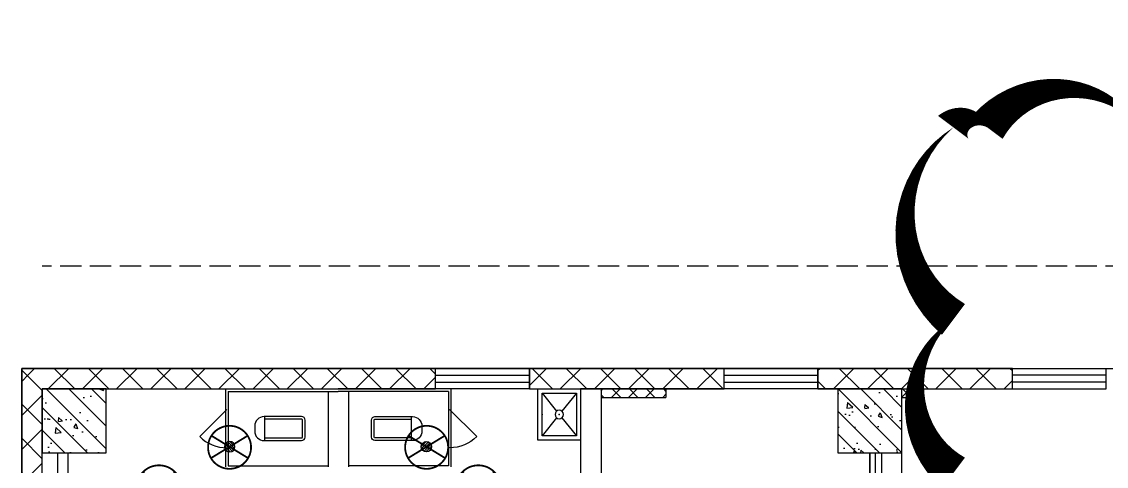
# Model space of a CAD drawing. Header units: millimetres. Extents: x -633009578 to 5705885, y -633235091 to 2571734.
# Drawn here: x 2777580 to 2790290, y 2194928 to 2200137 of the extents above; entities that cross this region are included whole.
import ezdxf

# ---------------------------------------------------------------- set-up
doc = ezdxf.new("R2010")
doc.units = ezdxf.units.MM
doc.header["$LTSCALE"] = 1000
doc.header["$MEASUREMENT"] = 0
doc.linetypes.add('DASH', pattern=[0.35, 0.25, -0.1])
doc.layers.get('0').update_dxf_attribs({"color": 9})
for name, color, linetype in [('3T_WOOD', 21, 'Continuous'), ('A-COLUM(柱)', 255, 'Continuous'), ('A-F-AREA(计算)', 5, 'Continuous'), ('A-HATH(填充)', 8, 'Continuous'), ('A-LVTY(厨卫)', 8, 'Continuous'), ('A-ST-O(室外)', 54, 'Continuous'), ('A-STAR(楼梯)', 51, 'Continuous'), ('A-WALL(墙)', 255, 'Continuous'), ('A-WINDOW（窗）', 4, 'Continuous'), ('DIM_MODI', 6, 'Continuous'), ('WALL', 9, 'Continuous'), ('设备-动力', 3, 'Continuous'), ('设备-照明', 3, 'Continuous')]:
    doc.layers.add(name, color=color, linetype=linetype)
doc.styles.add('IDQSTYLE', font='simhei.ttf', dxfattribs={"width": 0.707, "bigfont": 'hztxt.shx'})
pattern_1 = [(45, (-1310457.920547368, -13.22285339003429), (-100.0001016555733, 100.0001016555733), []), (135, (-1310457.920547368, -13.22285339003429), (-100.0001016555733, -100.0001016555733), [])]
pattern_2 = [(45, (-1310357.920547368, -13.22285339003429), (-200.0002033111466, 200.0002033111467), []), (135, (-1310357.920547368, -13.22285339003429), (-200.0002033111467, -200.0002033111466), [])]

# ---------------------------------------------------------------- blocks, each defined once
blk = doc.blocks.new('_LV6')
for p, q in [((-139.7834388052397, -340), (-139.7834388052361, -779.6564289797607)), ((-109.7834388052433, -340), (-109.7834388052397, -769.6564289797607)), ((99.78343880523971, -300), (-99.78343880523971, -300)), ((99.78343880524335, -330), (-99.78343880524335, -330)), ((109.7834388052433, -769.6564289797607), (109.7834388052433, -340)), ((139.7834388052433, -779.6564289797607), (139.7834388052397, -340)), ((139.7834388052433, -769.6564289797607), (-139.7834388052397, -769.6564289797607)), ((-29.78343880523607, -889.6564289797607), (29.78343880524335, -889.6564289797607))]:
    blk.add_line(p, q)
for centre, radius, start, end in [((-99.78343880523971, -340), 40, 90, 180.0000000000002), ((-99.78343880524335, -340), 10, 90, 180.0000000000002), ((99.78343880523971, -340), 40, 2.398081733190338e-13, 90), ((99.78343880524335, -340), 10, 0, 90), ((-29.78343880523607, -779.6564289797607), 110, 180, 270), ((29.78343880524335, -779.6564289797607), 110, 270, 0)]:
    blk.add_arc(centre, radius, start, end)
blk = doc.blocks.new('$lvtry$00000191')
at = {"color": 0}
for p, q in [((-250, -50, 1e-08), (-39.04344047215272, -218.7652476222793, 1e-08)), ((39.04344047215272, -218.7652476222793, 1e-08), (250, -50, 1e-08)), ((-250, -450, 1e-08), (-39.04344047215272, -281.2347523777207, 1e-08)), ((39.04344047215272, -281.2347523777244, 1e-08), (250, -450, 1e-08))]:
    blk.add_line(p, q, dxfattribs=at)
at = {"color": 0, "elevation": 1e-08}
for points in [[(300, -500), (300, 0), (-300, 0), (-300, -500)], [(250, -450), (250, -50), (-250, -50), (-250, -450)]]:
    blk.add_lwpolyline(points, close=True, dxfattribs=at)
at = {"color": 0}
blk.add_circle((0, -250, 1e-08), 50, dxfattribs=at)
for p in [(0, -50, 1e-08), (0, -250, 1e-08)]:
    blk.add_point(p, dxfattribs=at)
blk = doc.blocks.new('$DorLib2D$00000114')
at = {"color": 0}
blk.add_line((0.4999999999999964, 3.552713678800501e-15), (-0.2071067811864751, 0.7071067811864857), dxfattribs=at)
blk.add_arc((0.5000000000013856, -1.154631945610163e-12), 1.000000000001696, 135, 180, dxfattribs=at)
blk = doc.blocks.new('$TCHSYS$WIN2D')
for p, q in [((-0.5, 0.5), (0.5, 0.5)), ((-0.5, 0.5), (-0.4999999999999999, -0.5)), ((0.5, 0.5), (0.4999999999999998, -0.5)), ((0.5, 0.1666666666666666), (-0.5, 0.1666666666666666)), ((0.5, -0.1666666666666667), (-0.5, -0.1666666666666667)), ((-0.4999999999999999, -0.5), (0.5, -0.5))]:
    blk.add_line(p, q)
blk = doc.blocks.new('_FZH')
h = blk.add_hatch()
h.set_pattern_fill('钢筋混凝土', color=256, scale=0.1, style=0)
h.set_pattern_definition([(45, (0, 0), (-0.1767766952966369, 0.1767766952966369), []), (50, (0, 0), (0.7172601826007535, -0.06275213498259512), [0.07500000000000001, -0.8250000000000001]), (355, (0, 0), (-0.138751333613, 0.7521921337000119), [0.06, -0.66]), (100.4514, (0.05977168000000001, -0.00522934), (0.5785093817140216, 0.6894395420609536), [0.06374019, -0.701142112]), (46.1842, (0, 0.2), (1.067241048625645, -0.1655190143290181), [0.1125, -1.2375]), (96.6356, (0.088936745, 0.186206693), (0.9346627055487033, 0.9741178709004418), [0.095610288, -1.051713]), (351.1842, (0, 0.2), (0.9346619451336272, 0.9741186009253247), [0.09000000000000001, -0.9900000000000001]), (21, (0.1, 0.15), (0.5969070521184617, -0.4026188906653388), [0.07500000000000001, -0.8250000000000001]), (326, (0.1, 0.15), (0.2433153319215824, 0.7251500450468529), [0.06, -0.66]), (71.4514, (0.149742233, 0.116448394), (0.84022262858149, 0.3225304967099524), [0.06374019, -0.701142112]), (37.50000000000001, (0, 0), (0.01215985531729062, 0.3328938538313115), [0, -0.652, 0, -0.67, 0, -0.6625000000000001]), (7.499999999999999, (0, 0), (0.2630695374421486, 0.3944117118823603), [0, -0.382, 0, -0.637, 0, -0.2525]), (-32.5, (-0.223, 0), (0.533822436172409, -0.02255487173437976), [0, -0.25, 0, -0.78, 0, -1.035]), (-42.5, (-0.323, 0), (0.5831861693423862, 0.1001049823323177), [0, -0.325, 0, -0.518, 0, -0.735])])
h.paths.add_polyline_path([(-0.5, -0.5), (0.5, -0.5), (0.5, 0.5), (-0.5, 0.5)])
blk.add_lwpolyline([(-0.5, -0.5), (0.5, -0.5), (0.5, 0.5), (-0.5, 0.5)], close=True)
blk = doc.blocks.new('9-29-1')
at = {"layer": 'A-HATH(填充)'}
h = blk.add_hatch(dxfattribs=at)
h.set_pattern_fill('多孔材料', color=256, scale=100, style=0)
h.set_pattern_definition(pattern_2)
h.paths.add_polyline_path([(1121940.598288351, 1517857.113137865), (1126550.598289098, 1517857.113137865), (1126550.598289098, 1518097.11313787), (1121700.598288358, 1518097.113137865)])
h = blk.add_hatch(dxfattribs=at)
h.set_pattern_fill('多孔材料', color=256, scale=100, style=0)
h.set_pattern_definition(pattern_2)
h.paths.add_polyline_path([(1121700.598288358, 1518097.113137865), (1121700.598288357, 1513917.11313599), (1121940.59828835, 1513917.11313599), (1121940.598288351, 1517857.113137865)])
h = blk.add_hatch(dxfattribs=at)
h.set_pattern_fill('多孔材料', color=256, scale=100, style=0)
h.set_pattern_definition(pattern_2)
h.paths.add_polyline_path([(1127650.598289098, 1517857.113137865), (1129930.598288589, 1517857.113137865), (1129930.598288589, 1518097.113137871), (1127650.598289098, 1518097.113137871)])
h = blk.add_hatch(dxfattribs=at)
h.set_pattern_fill('多孔材料', color=256, scale=100, style=0)
h.set_pattern_definition(pattern_2)
h.paths.add_polyline_path([(1131030.59828859, 1517857.113137865), (1133310.598287572, 1517857.113137865), (1133310.598287572, 1518097.113137871), (1131030.598288589, 1518097.113137871)])
h = blk.add_hatch(dxfattribs=at)
h.set_pattern_fill('多孔材料', color=256, scale=50, style=0)
h.set_pattern_definition(pattern_1)
h.paths.add_polyline_path([(1128490.598288779, 1517757.113137975), (1129250.59828886, 1517757.113137975), (1129250.59828886, 1517857.113137975), (1128490.598288779, 1517857.113137975)])
h = blk.add_hatch(dxfattribs=at)
h.set_pattern_fill('多孔材料', color=256, scale=50, style=0)
h.set_pattern_definition(pattern_1)
h.paths.add_polyline_path([(1132015.598288779, 1517757.113138122), (1132265.598288357, 1517757.113138122), (1132265.598288357, 1517857.113138122), (1132015.598288779, 1517857.113138122)])
at = {"layer": 'A-F-AREA(计算)'}
blk.add_lwpolyline([(1121700.598288358, 1518097.113137865), (1255980.598288358, 1518097.113137865), (1255980.598288358, 1382017.113137865), (1121700.598288358, 1382017.113137865)], close=True, dxfattribs=at)
at = {"layer": 'A-LVTY(厨卫)'}
for p, q in [((1124090.59828858, 1517857.113137702), (1124090.598288263, 1516942.113137861)), ((1124090.59828858, 1517857.113137702), (1125410.598288357, 1517857.113137866)), ((1126730.598288666, 1517857.113137746), (1125410.598288357, 1517857.113137866)), ((1126730.598288666, 1517857.113137746), (1126730.598288447, 1516942.113137861)), ((1124120.598288037, 1517827.113138078), (1124120.598288041, 1516957.113137944)), ((1124120.598288037, 1517827.113138078), (1125410.598288357, 1517827.113137866)), ((1126700.598288124, 1517827.113137749), (1125410.598288357, 1517827.113137866)), ((1126700.598288124, 1517827.113137749), (1126700.598288121, 1516957.113137811)), ((1124120.598288041, 1516957.113137944), (1125290.598288352, 1516957.113137949)), ((1126700.598288121, 1516957.113137811), (1125530.598288352, 1516957.113137815))]:
    blk.add_line(p, q, dxfattribs=at)
at = {"layer": 'A-ST-O(室外)', "linetype": 'DASH'}
blk.add_lwpolyline([(1195550.59805314, 1519297.113111295), (1121940.598288341, 1519297.113137868)], dxfattribs=at)
at = {"layer": 'A-STAR(楼梯)'}
for p, q in [((1131265.598288569, 1517857.113137899), (1128490.598288357, 1517857.113137866)), ((1128490.598288357, 1517857.113137866), (1128490.598288357, 1514037.113137866)), ((1131640.598288357, 1514037.113137866), (1131640.598288273, 1517107.113138146))]:
    blk.add_line(p, q, dxfattribs=at)
for points in [[(1131640.598288354, 1517107.113137866), (1131640.59828867, 1511547.113137805), (1131775.598288342, 1511547.113137804)], [(1131700.598288354, 1517107.113137866), (1131700.598288666, 1511607.113137805), (1131775.598288342, 1511607.113137804)]]:
    blk.add_lwpolyline(points, dxfattribs=at)
at = {"layer": 'A-WALL(墙)'}
for p, q in [((1128250.598288357, 1517857.113137719), (1128250.598288336, 1513277.113137887)), ((1128490.598288357, 1517857.113137719), (1128250.598288357, 1517857.113137719)), ((1128490.598288779, 1517857.113137975), (1129250.59828886, 1517857.113137975)), ((1128490.598288779, 1517857.113137975), (1128490.598288779, 1517757.113137975)), ((1128490.598288357, 1517857.113137719), (1128490.598288357, 1513157.113137866)), ((1129250.59828886, 1517857.113137975), (1129250.59828886, 1517757.113137975)), ((1132015.598288779, 1517857.113138122), (1132265.598288357, 1517857.113138122)), ((1132265.598288357, 1517857.113138122), (1132265.598288357, 1517757.113138122)), ((1125290.598288352, 1517827.113137753), (1125290.598288357, 1516942.113137866)), ((1125530.598288352, 1517827.113137753), (1125530.598288357, 1516942.113137866)), ((1128490.598288779, 1517757.113137975), (1129250.59828886, 1517757.113137975)), ((1132015.598288779, 1517757.113138122), (1132265.598288357, 1517757.113138122)), ((1122120.596974948, 1517107.113137866), (1122120.596974952, 1514727.113136513)), ((1122240.596974948, 1517107.113137866), (1122240.596974953, 1514607.113139848)), ((1131775.598288301, 1517107.113138146), (1131775.598288349, 1510732.11313798)), ((1132015.598288361, 1510732.113137983), (1132015.598288279, 1517107.113138146))]:
    blk.add_line(p, q, dxfattribs=at)
at = {"layer": 'DIM_MODI'}
blk.add_lwpolyline([(1143665.156910568, 1520921.590503409, 0, 450, 0.5), (1141265.156910568, 1520921.590503409, 0, 450, 0.5), (1137215.156910568, 1520921.590503409, 0, 450, 0.5), (1134815.156910568, 1520921.590503409, 0, 450, 0.5), (1133015.156910568, 1520921.590503409, 0, 450, 0.5), (1132619.169688425, 1520921.590503409, 0, 450, 0.5), (1132619.169688425, 1518671.590503409, 0, 450, 0.5), (1132619.169688425, 1516871.590503409, 0, 450, 0.5), (1132619.169688425, 1515371.590503409, 0, 450, 0.5), (1132619.169688425, 1511771.590503409, 0, 450, 0.5), (1132619.169688425, 1508171.590503409, 0, 450, 0.5), (1132619.169688425, 1506371.590503409, 0, 450, 0.5), (1132619.169688425, 1502955.070589236, 0, 450, 0.5), (1134569.169688425, 1502955.070589236, 0, 450, 0.5), (1137719.169688425, 1502955.070589236, 0, 450, 0.5), (1140869.169688425, 1502955.070589236, 0, 450, 0.5), (1144469.169688425, 1502955.070589236, 0, 450, 0.5)], format="xyseb", dxfattribs=at)
at = {"layer": 'WALL'}
for p, q in [((1126550.598289098, 1518097.11313787), (1121700.598288358, 1518097.113137865)), ((1121700.598288358, 1518097.113137865), (1121700.598288357, 1513917.11313599)), ((1126550.598289098, 1517857.113137865), (1126550.598289098, 1518097.11313787)), ((1129930.598288589, 1518097.113137871), (1127650.598289098, 1518097.113137871)), ((1127650.598289098, 1518097.113137871), (1127650.598289098, 1517857.113137865)), ((1129930.598288589, 1517857.113137865), (1129930.598288589, 1518097.113137871)), ((1133310.598287572, 1518097.113137871), (1131030.598288589, 1518097.113137871)), ((1131030.598288589, 1518097.113137871), (1131030.59828859, 1517857.113137865)), ((1133310.598287572, 1517857.113137865), (1133310.598287572, 1518097.113137871)), ((1121940.598288351, 1517857.113137865), (1126550.598289098, 1517857.113137865)), ((1121940.59828835, 1513917.11313599), (1121940.598288351, 1517857.113137865)), ((1127650.598289098, 1517857.113137865), (1129930.598288589, 1517857.113137865)), ((1131030.59828859, 1517857.113137865), (1133310.598287572, 1517857.113137865))]:
    blk.add_line(p, q, dxfattribs=at)
at = {"layer": 'A-COLUM(柱)', "xscale": 750, "yscale": 750, "zscale": 750, "rotation": 270}
for p in [(1122315.598288357, 1517482.113137866), (1131640.598288357, 1517482.113137866)]:
    blk.add_blockref('_FZH', p, dxfattribs=at)
at = {"layer": 'A-LVTY(厨卫)', "xscale": -1}
for name, p, rotation in [('$lvtry$00000191', (1127750.598288357, 1517557.113137719, -1e-08), 89.99999999999999), ('_LV6', (1125500.597305405, 1517392.113137966), 90.00000000000006)]:
    blk.add_blockref(name, p, dxfattribs=dict(at, rotation=rotation))
at = {"layer": 'A-LVTY(厨卫)', "yscale": 450, "zscale": 100}
for p, xscale, rotation in [((1124105.598288258, 1517392.113137862), 450, 89.99999999978503), ((1126715.598288452, 1517392.113137862), -450, 269.999999999785)]:
    blk.add_blockref('$DorLib2D$00000114', p, dxfattribs=dict(at, xscale=xscale, rotation=rotation))
at = {"layer": 'A-LVTY(厨卫)', "rotation": 269.9999999999999}
blk.add_blockref('_LV6', (1125320.599271304, 1517392.113137966), dxfattribs=at)
at = {"layer": 'A-WINDOW（窗）', "extrusion": (0, 0, -1), "xscale": -1100, "yscale": 240, "zscale": 1100, "rotation": 180}
for p in [(-1127100.598288995, 1517977.113137866), (-1130480.598288254, 1517977.113137866)]:
    blk.add_blockref('$TCHSYS$WIN2D', p, dxfattribs=at)
at = {"layer": 'A-WINDOW（窗）', "xscale": -1100, "yscale": 240, "zscale": 1100, "rotation": 180}
blk.add_blockref('$TCHSYS$WIN2D', (1133860.598287514, 1517977.113137866), dxfattribs=at)
blk = doc.blocks.new('*X150')
at = {"color": 0, "linetype": 'Continuous'}
for p, q in [((279.9420860686181, 223.0907008612197), (280.8979156011271, 224.0465303937287)), ((279.9854805002326, 222.8512525803596), (281.1373638819872, 224.0031359621142)), ((279.9868669209781, 223.4183244260543), (280.5702920362925, 224.0017495413687)), ((280.0743412491943, 222.6572706168466), (281.3313458455001, 223.9142752131524)), ((280.1974871625503, 222.497573817728), (281.4910426446187, 223.7911292997965)), ((280.3519451819565, 222.3691891246596), (281.6194273376872, 223.6366712803903)), ((280.539796743254, 222.2741979734825), (281.7144184888643, 223.4488197190928)), ((280.7702917107533, 222.2218502285072), (281.7667662338396, 223.2183247515934)), ((281.0759642864814, 222.2446800917606), (281.7439363705861, 222.9126521758653))]:
    blk.add_line(p, q, dxfattribs=at)
blk = doc.blocks.new('HC000061')
at = {"color": 0, "linetype": 'Continuous'}
for p, q in [((-0.655530613370388, 0.6381189538353738), (-1.771203499631326, 1.764323712616999)), ((1.767766952962234, 1.767766952962347), (0.6468833682913555, 0.6468833682914692)), ((-0.6554506590218239, -0.6382010795241513), (-1.771171542393972, -1.764355793885329)), ((0.6468833682801005, -0.6468833682798731), (1.767766952964394, -1.767766952964166))]:
    blk.add_line(p, q, dxfattribs=at)
at = {"color": 0, "linetype": 'Continuous', "const_width": 0.2}
blk.add_lwpolyline([(1.767766952966383, -1.767766952966212, 0.1989123673796617), (2.5, 2.273736754432321e-13, 0.1989123673796613), (1.767766952966326, 1.767766952966554, 0.1989123673796529), (5.710751695749348e-14, 2.500000000000114, 0.1989123673796647), (-1.767766952966326, 1.767766952966554, 0.1989123673796613), (-2.5, 2.275688047292222e-13, 0.1989123673796761), (-1.767766952966327, -1.767766952966212, 0.198912367379672), (5.627316917566264e-14, -2.499999999999886, 0.1989123673796541)], format="xyb", close=True, dxfattribs=at)
at = {"color": 0, "linetype": 'Continuous'}
blk.add_circle((5.684341886080801e-14, 2.273736754432321e-13), 0.9148312326998418, dxfattribs=at)
blk.add_blockref('*X150', (-280.8559544658493, -223.1326619964972), dxfattribs=at)
at = {"color": 0, "style": 'IDQSTYLE', "width": 0.7}
blk.add_attdef('PSFHATT', (4.50000001, -2.500000009999886), '', height=2.5, dxfattribs=at)
blk = doc.blocks.new('*X159')
at = {"color": 0, "linetype": 'Continuous'}
for p, q in [((292.887994045295, 135.6274459094068), (293.516320533106, 136.2557723972178)), ((292.952224463849, 135.4088336154862), (293.7349328270265, 136.1915419786637)), ((292.9956283900541, 136.0179229666405), (293.1258434758722, 136.1481380524586)), ((293.0755886594741, 135.2493550986367), (293.8944113438761, 136.0681777830387)), ((293.2494900660814, 135.1404137927693), (294.0033526497434, 135.8942763764314)), ((293.4911899527468, 135.0992709669601), (294.0444954755525, 135.6525764897659))]:
    blk.add_line(p, q, dxfattribs=at)
blk = doc.blocks.new('HC000703')
at = {"color": 0, "linetype": 'Continuous', "const_width": 0.2000000000000002}
blk.add_lwpolyline([(-2.399999999999977, 0.05872925643336657, 1), (2.399999999999977, 0.05872925643336657, 1)], format="xyb", close=True, dxfattribs=at)
at = {"color": 0, "linetype": 'Continuous', "const_width": 0.2}
for points in [[(-2.074282131997677, 1.265938284269794), (2.022051310501354, -1.234061715730206)], [(2.074282131997734, 1.265938284269794), (-2.022051310501354, -1.234061715730206)]]:
    blk.add_lwpolyline(points, dxfattribs=at)
at = {"color": 0, "linetype": 'Continuous'}
blk.add_circle((0.02097265619840982, -0.0127996515010409), 0.5796574060804803, dxfattribs=at)
blk.add_arc((3.410605131648481e-12, 0.05872925643825511), 2.400000000004948, 224.6186283858651, 315.1351718326803, dxfattribs=at)
blk.add_blockref('*X159', (-293.4444389024706, -135.6911545353449), dxfattribs=at)
at = {"color": 0, "style": 'IDQSTYLE', "width": 0.7}
blk.add_attdef('PSFHATT', (4.400000009999977, -2.341270753566693), '', height=2.5, dxfattribs=at)

msp = doc.modelspace()

# ---------------------------------------------------------------- block references
at = {"layer": '3T_WOOD'}
msp.add_blockref('9-29-1', (1655879.395743424, 677977.51603476), dxfattribs=at)
at = {"layer": '设备-动力', "yscale": 105, "zscale": 105, "rotation": 180}
for p, xscale in [((2780015.895743363, 2195156.352025409), -105), ((2782325.092320075, 2195156.352025409), 105)]:
    msp.add_blockref('HC000703', p, dxfattribs=dict(at, xscale=xscale))
at = {"layer": '设备-照明', "xscale": 105, "yscale": 105, "zscale": 105, "rotation": 180}
for p in [(2779189.092320075, 2194676.852025409), (2782931.092320075, 2194676.852025409)]:
    msp.add_blockref('HC000061', p, dxfattribs=at)

doc.saveas('drawing.dxf')
